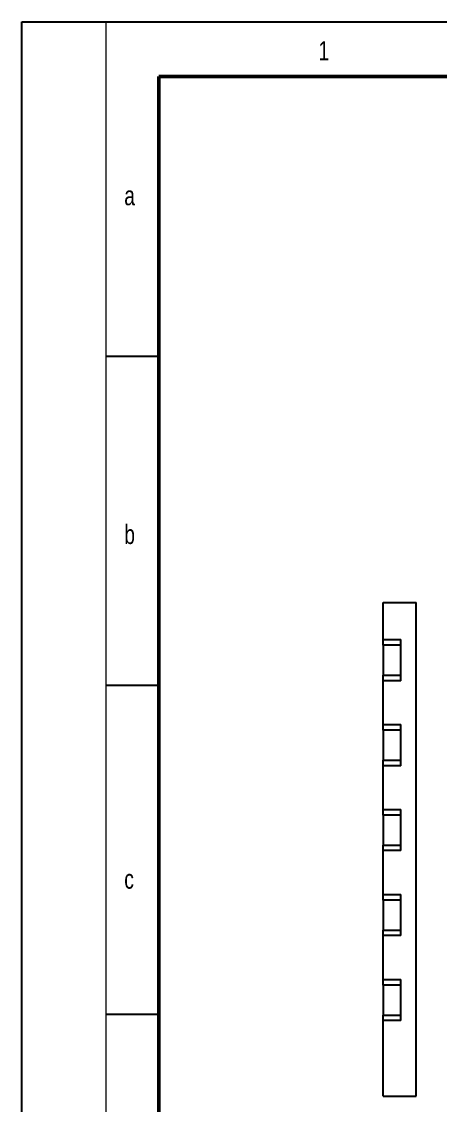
# Model space of a CAD drawing. Header units: millimetres. Extents: x 0 to 420, y 0 to 297.
# Drawn here: x 0 to 76.2, y 99.4 to 297 of the extents above; entities that cross this region are included whole.
import ezdxf

# ---------------------------------------------------------------- set-up
doc = ezdxf.new("R2010")
doc.units = ezdxf.units.MM
doc.styles.add('SLDTEXTSTYLE2', font='TXT', dxfattribs={"width": 0.75})
doc.styles.add('SLDTEXTSTYLE6', font='TXT', dxfattribs={"width": 0.697368})
doc.dimstyles.new('SLDDIMSTYLE4', dxfattribs={"dimtxt": 3.5, "dimasz": 3.556, "dimexe": 0, "dimexo": 0.0625, "dimgap": 0.875, "dimtad": 0, "dimtih": 1, "dimtoh": 1, "dimdec": 6, "dimlfac": 2, "dimrnd": 1e-09, "dimzin": 12, "dimdsep": 46, "dimtxsty": 'SLDTEXTSTYLE2', "dimblk1": 'NONE', "dimsah": 1, "dimcen": 0, "dimadec": 0, "dimazin": 3, "dimtfac": 1, "dimtdec": 3, "dimtmove": 0, "dimatfit": 3, "dimldrblk": 'NONE', "dimfxl": 1, "dimfrac": 2, "dimtolj": 1, "dimtzin": 12, "dimarcsym": 0})

# ---------------------------------------------------------------- blocks, each defined once
blk = doc.blocks.new('_D_20')
at = {"color": 7, "linetype": 'Continuous', "lineweight": 0}
for p, q in [((135.05, 116.74), (132.95, 115.38)), ((132.95, 115.38), (87.31, 85.78)), ((87.31, 85.78), (37.42, 85.78))]:
    blk.add_line(p, q, dxfattribs=at)
at = {"color": 7, "linetype": 'Continuous', "lineweight": 18}
blk.add_solid([(132.95, 115.38), (129.76, 113.76), (130.17, 113.12)], dxfattribs=at)
at = {"color": 7, "linetype": 'Continuous', "lineweight": 18, "char_height": 3.5, "attachment_point": 1}
for s, insert, style in [('%%c', (41.24, 95.85), 'SLDTEXTSTYLE2'), ('5 DURCH ALLES', (47.83, 95.91), 'SLDTEXTSTYLE2'), ('M6 - 6H DURCH ALLES', (37.42, 90.3), 'SLDTEXTSTYLE6')]:
    blk.add_mtext(s, dxfattribs=dict(at, insert=insert, style=style))
blk = doc.blocks.new('_None')

msp = doc.modelspace()

# ---------------------------------------------------------------- linework, layer by layer
at = {"color": 7, "linetype": 'Continuous', "lineweight": 25}
for p, q in [((0.00397863, 0.02368005), (0.00397863, 296.99170567)), ((0.00397863, 296.99170567), (419.97522139, 296.99170567)), ((15.33843792, 235.99170567), (25.00397863, 235.99170567)), ((65.83695097, 191.05926168), (71.83695097, 191.05926168)), ((65.83695097, 184.30926168), (65.83695097, 191.05926168)), ((71.83695097, 101.05926168), (71.83695097, 191.05926168)), ((65.83695097, 184.30926168), (69.03695097, 184.30926168)), ((65.83695097, 183.30926168), (65.83695097, 184.30926168)), ((69.03695097, 176.80926168), (69.03695097, 184.30926168)), ((69.03695097, 183.30926168), (65.83695097, 183.30926168)), ((65.83695097, 183.30926168), (65.83695097, 177.80926168)), ((15.33843792, 175.99170567), (25.00397863, 175.99170567)), ((65.83695097, 177.80926168), (69.03695097, 177.80926168)), ((65.83695097, 176.80926168), (65.83695097, 177.80926168)), ((65.83695097, 168.80926168), (65.83695097, 176.80926168)), ((69.03695097, 176.80926168), (65.83695097, 176.80926168)), ((65.83695097, 168.80926168), (69.03695097, 168.80926168)), ((65.83695097, 167.80926168), (65.83695097, 168.80926168)), ((69.03695097, 161.30926168), (69.03695097, 168.80926168)), ((69.03695097, 167.80926168), (65.83695097, 167.80926168)), ((65.83695097, 167.80926168), (65.83695097, 162.30926168)), ((65.83695097, 162.30926168), (69.03695097, 162.30926168)), ((65.83695097, 161.30926168), (65.83695097, 162.30926168)), ((65.83695097, 153.30926168), (65.83695097, 161.30926168)), ((69.03695097, 161.30926168), (65.83695097, 161.30926168)), ((65.83695097, 153.30926168), (69.03695097, 153.30926168)), ((65.83695097, 152.30926168), (65.83695097, 153.30926168)), ((69.03695097, 152.30926168), (65.83695097, 152.30926168)), ((65.83695097, 152.30926168), (65.83695097, 146.80926168)), ((69.03695097, 145.80926168), (69.03695097, 153.30926168)), ((65.83695097, 146.80926168), (69.03695097, 146.80926168)), ((65.83695097, 145.80926168), (65.83695097, 146.80926168)), ((65.83695097, 137.80926168), (65.83695097, 145.80926168)), ((69.03695097, 145.80926168), (65.83695097, 145.80926168)), ((65.83695097, 137.80926168), (69.03695097, 137.80926168)), ((65.83695097, 136.80926168), (65.83695097, 137.80926168)), ((69.03695097, 136.80926168), (65.83695097, 136.80926168)), ((65.83695097, 136.80926168), (65.83695097, 131.30926168)), ((69.03695097, 130.30926168), (69.03695097, 137.80926168)), ((65.83695097, 131.30926168), (69.03695097, 131.30926168)), ((65.83695097, 130.30926168), (65.83695097, 131.30926168)), ((65.83695097, 122.30926168), (65.83695097, 130.30926168)), ((69.03695097, 130.30926168), (65.83695097, 130.30926168)), ((65.83695097, 122.30926168), (69.03695097, 122.30926168)), ((65.83695097, 121.30926168), (65.83695097, 122.30926168)), ((69.03695097, 121.30926168), (65.83695097, 121.30926168)), ((65.83695097, 121.30926168), (65.83695097, 115.80926168)), ((69.03695097, 114.80926168), (69.03695097, 122.30926168)), ((15.33843792, 115.99170567), (25.00397863, 115.99170567)), ((65.83695097, 115.80926168), (69.03695097, 115.80926168)), ((65.83695097, 114.80926168), (65.83695097, 115.80926168)), ((65.83695097, 101.05926168), (65.83695097, 114.80926168)), ((69.03695097, 114.80926168), (65.83695097, 114.80926168)), ((65.83695097, 101.05926168), (71.83695097, 101.05926168))]:
    msp.add_line(p, q, dxfattribs=at)
at = {"color": 7, "linetype": 'Continuous', "lineweight": 18}
msp.add_line((15.33843792, 296.99170567), (15.33843792, 0.02368005), dxfattribs=at)
at = {"color": 7, "linetype": 'Continuous', "lineweight": 50}
for p, q in [((25.00397863, 10.02368005), (25.00397863, 286.99170567)), ((25.00397863, 286.99170567), (409.97522139, 286.99170567))]:
    msp.add_line(p, q, dxfattribs=at)

# ---------------------------------------------------------------- texts
at = {"color": 7, "linetype": 'Continuous', "lineweight": 0, "char_height": 3.5, "attachment_point": 1, "style": 'SLDTEXTSTYLE2'}
for s, insert in [('1', (54.04538232, 293.43613808)), ('a', (18.67858842, 267.01720477)), ('b', (18.67858842, 205.23126378)), ('c', (18.67858842, 142.37389029))]:
    msp.add_mtext(s, dxfattribs=dict(at, insert=insert))

# ---------------------------------------------------------------- dimensions: what is measured, and where the dimension line sits
at = {"color": 7, "linetype": 'Continuous', "lineweight": 18}
dim = msp.add_diameter_dim_2p(p1=(135.04552526, 116.7393614), p2=(132.94794154, 115.37916195), text='<> DURCH ALLES\\PM6 - 6H DURCH ALLES\\P', dimstyle='SLDDIMSTYLE4', dxfattribs=at)
dim.commit()
dim.dimension.update_dxf_attribs({"geometry": '_D_20', "text_midpoint": (61.57261071, 91.36783452), "dimtype": 163})

doc.saveas('drawing.dxf')
